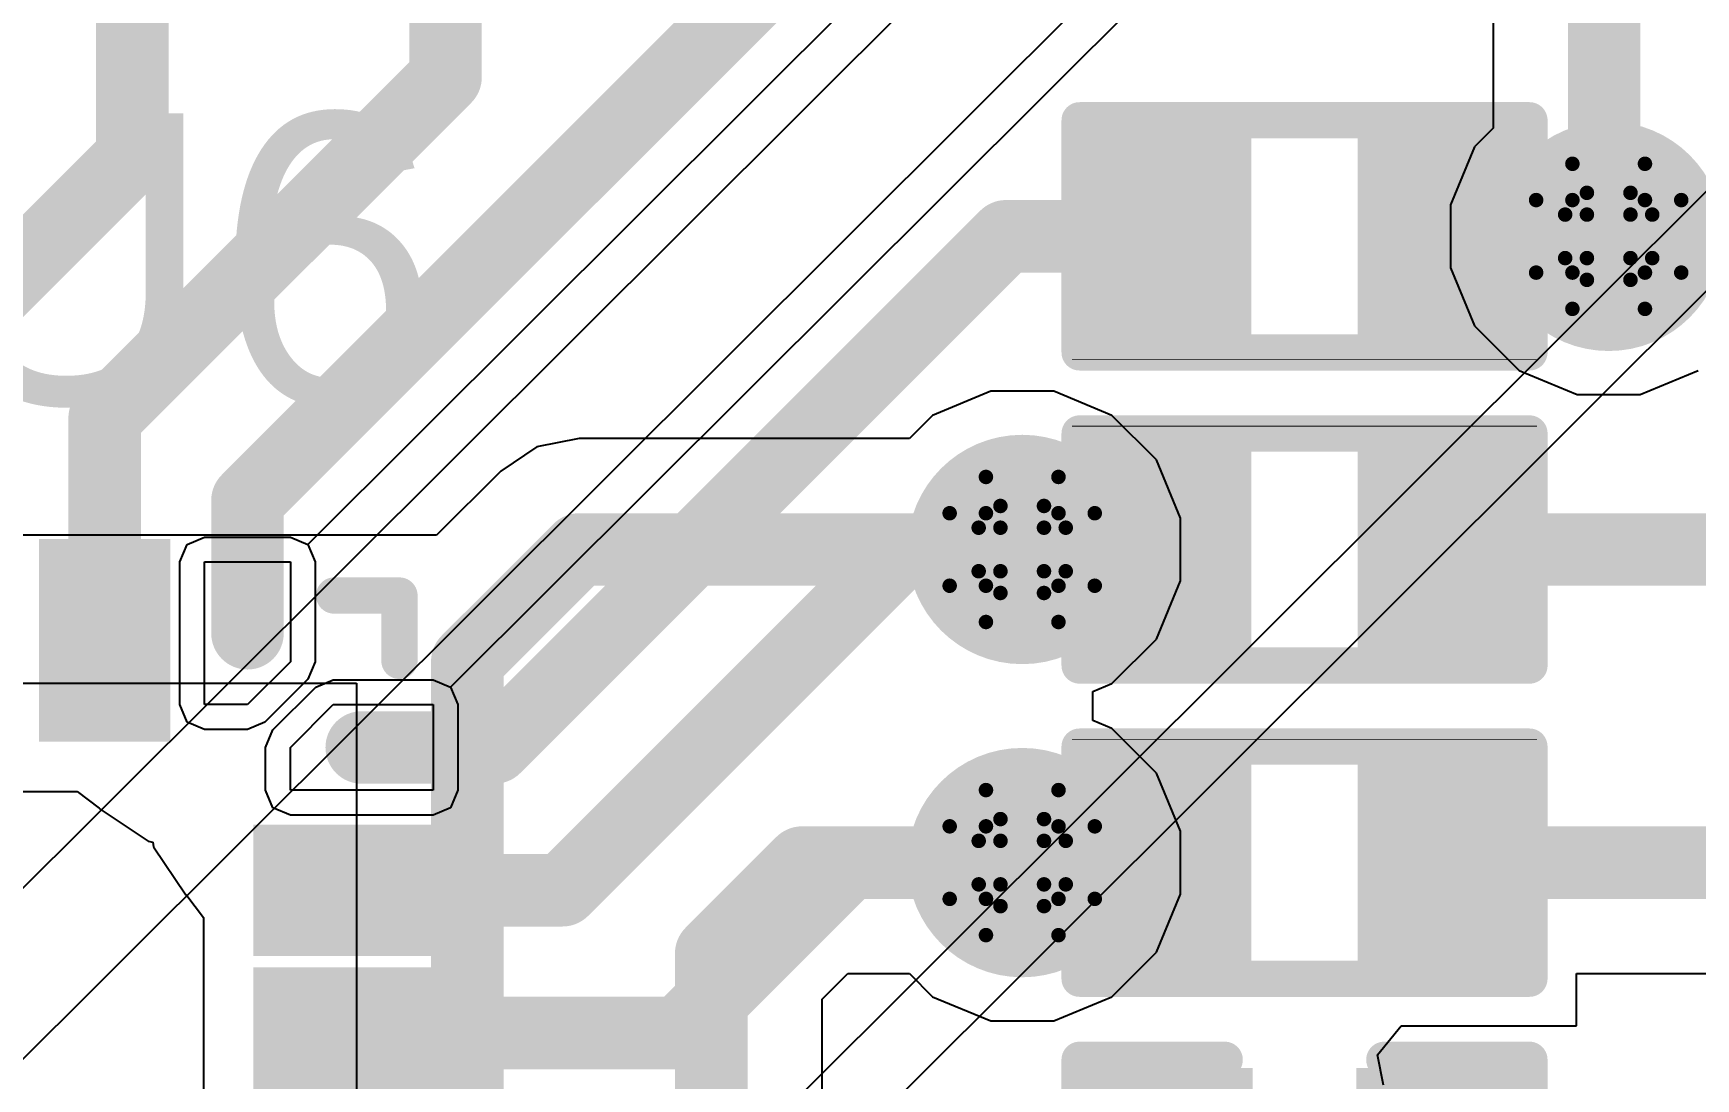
# Model space of a CAD drawing. Header units: inches. Extents: x -5 to 5258, y -4 to 5281.
# Drawn here: x 10.13 to 15.95, y 45.81 to 49.47 of the extents above; entities that cross this region are included whole.
import ezdxf

# ---------------------------------------------------------------- set-up
doc = ezdxf.new("R2010")
doc.units = ezdxf.units.IN
for name, color, linetype in [('Bottom Layer', 5, 'Continuous'), ('Bottom Solder', 6, 'Continuous'), ('Drill Drawing', 1, 'Continuous'), ('Top Layer', 1, 'Continuous'), ('Top Overlay', 2, 'Continuous'), ('Top Paste', 8, 'Continuous'), ('Top Solder', 216, 'Continuous'), ('Via Holes', 16, 'Continuous')]:
    doc.layers.add(name, color=color, linetype=linetype)
doc.styles.add('Arial', font='', dxfattribs={"height": 0.2})
doc.styles.get('Arial').set_extended_font_data('Arial')

# ---------------------------------------------------------------- blocks, each defined once
blk = doc.blocks.new('28_UFQFPN__4_4__9')
at = {"layer": 'Top Layer'}
for points in [[(1.15, 2.15), (1.15, 1.6), (0.85, 1.6), (0.85, 2.15)], [(1.55, 1.95), (1.55, 1.85), (1.45, 1.85), (1.45, 1.95)], [(1.95, 1.45), (1.85, 1.45), (1.85, 1.55), (1.95, 1.55)], [(2.15, 0.85), (1.6, 0.85), (1.6, 1.15), (2.15, 1.15)], [(2.15, 0.35), (1.6, 0.35), (1.6, 0.65), (2.15, 0.65)]]:
    blk.add_hatch(color=1, dxfattribs=at).paths.add_polyline_path(points)
at = {"layer": 'Top Paste'}
for points in [[(1.15, 2.15), (1.15, 1.6), (0.85, 1.6), (0.85, 2.15)], [(2.15, 0.85), (1.6, 0.85), (1.6, 1.15), (2.15, 1.15)], [(2.15, 0.35), (1.6, 0.35), (1.6, 0.65), (2.15, 0.65)]]:
    blk.add_hatch(color=8, dxfattribs=at).paths.add_polyline_path(points)
at = {"layer": 'Top Solder'}
for points in [[(1.23, 2.23), (1.23, 1.52), (0.77, 1.52), (0.77, 2.23)], [(2.23, 0.77), (1.52, 0.77), (1.52, 1.23), (2.23, 1.23)], [(2.23, 0.27), (1.52, 0.27), (1.52, 0.73), (2.23, 0.73)]]:
    blk.add_hatch(color=216, dxfattribs=at).paths.add_polyline_path(points)
at = {"layer": 'Top Layer'}
for p, q in [((1.35, 1.65), (1.35, 2.15)), ((1.35, 2.15), (1.65, 2.15)), ((1.65, 2.15), (1.65, 1.8)), ((1.65, 1.8), (1.5, 1.65)), ((1.5, 1.65), (1.35, 1.65)), ((1.65, 1.5), (1.8, 1.65)), ((1.8, 1.65), (2.15, 1.65)), ((2.15, 1.65), (2.15, 1.35)), ((1.65, 1.35), (1.65, 1.5)), ((2.15, 1.35), (1.65, 1.35))]:
    blk.add_line(p, q, dxfattribs=at)
at = {"layer": 'Top Overlay'}
for points in [[(1.8034, 2.032, 0.127, 0.127, 0), (2.032, 2.032, 0.127, 0.127, 0)], [(2.032, 1.8034, 0.127, 0.127, 0), (2.032, 2.032, 0.127, 0.127, 0)]]:
    blk.add_lwpolyline(points, format="xyseb", dxfattribs=at)
for points in [[(1.7716, 2.032, 0.0635, 0.0635, 1), (1.8352, 2.032, 0.0635, 0.0635, 1)], [(2.0002, 2.032, 0.0635, 0.0635, 1), (2.0638, 2.032, 0.0635, 0.0635, 1)], [(2.0002, 2.032, 0.0635, 0.0635, 1), (2.0638, 2.032, 0.0635, 0.0635, 1)], [(2.0002, 1.8034, 0.0635, 0.0635, 1), (2.0638, 1.8034, 0.0635, 0.0635, 1)]]:
    blk.add_lwpolyline(points, format="xyseb", close=True, dxfattribs=at)
at = {"layer": 'Top Solder'}
for p, q in [((-1.5888, -1.2888), (5248.3728, 5235.4208)), ((-1.2888, -1.5888), (5248.3728, 5235.4208)), ((1.5612, -1.5888), (5248.3728, 5235.4208)), ((1.7112, 2.2112), (5248.3728, 5235.4208)), ((2.2112, 1.7112), (5248.3728, 5235.4208)), ((2.2112, -1.2888), (5248.3728, 5235.4208)), ((1.2888, 2.2112), (1.35, 2.2366)), ((1.35, 2.2366), (1.65, 2.2366)), ((1.65, 2.2366), (1.7112, 2.2112)), ((1.2634, 2.15), (1.2888, 2.2112)), ((1.7112, 2.2112), (1.7366, 2.15)), ((1.2634, 1.65), (1.2634, 2.15)), ((1.7366, 2.15), (1.7366, 1.8)), ((1.7366, 1.8), (1.7112, 1.7388)), ((1.7112, 1.7388), (1.5612, 1.5888)), ((1.5888, 1.5612), (1.7388, 1.7112)), ((1.7388, 1.7112), (1.8, 1.7366)), ((1.8, 1.7366), (2.15, 1.7366)), ((2.15, 1.7366), (2.2112, 1.7112)), ((2.2112, 1.7112), (2.2366, 1.65)), ((1.2888, 1.5888), (1.2634, 1.65)), ((2.2366, 1.65), (2.2366, 1.35)), ((1.35, 1.5634), (1.2888, 1.5888)), ((1.5612, 1.5888), (1.5, 1.5634)), ((1.5, 1.5634), (1.35, 1.5634)), ((1.5634, 1.5), (1.5888, 1.5612)), ((1.5634, 1.35), (1.5634, 1.5)), ((1.5888, 1.2888), (1.5634, 1.35)), ((2.2366, 1.35), (2.2112, 1.2888)), ((1.65, 1.2634), (1.5888, 1.2888)), ((2.2112, 1.2888), (2.15, 1.2634)), ((2.15, 1.2634), (1.65, 1.2634))]:
    blk.add_line(p, q, dxfattribs=at)
blk = doc.blocks.new('R___0402_46')
at = {"layer": 'Top Layer'}
for points in [[(-0.6985, -0.3175), (-0.6985, 0.3175), (-0.2413, 0.3175), (-0.2413, -0.3175)], [(0.2413, -0.3175), (0.2413, 0.3175), (0.6985, 0.3175), (0.6985, -0.3175)]]:
    blk.add_hatch(color=1, dxfattribs=at).paths.add_polyline_path(points)
at = {"layer": 'Top Paste'}
for points in [[(-0.6985, -0.3175), (-0.6985, 0.3175), (-0.2413, 0.3175), (-0.2413, -0.3175)], [(0.2413, -0.3175), (0.2413, 0.3175), (0.6985, 0.3175), (0.6985, -0.3175)]]:
    blk.add_hatch(color=8, dxfattribs=at).paths.add_polyline_path(points)
at = {"layer": 'Top Solder'}
for points in [[(-0.7535, -0.3725), (-0.7535, 0.3725), (-0.1863, 0.3725), (-0.1863, -0.3725)], [(0.1863, -0.3725), (0.1863, 0.3725), (0.7535, 0.3725), (0.7535, -0.3725)]]:
    blk.add_hatch(color=216, dxfattribs=at).paths.add_polyline_path(points)
at = {"layer": 'Top Overlay'}
for points in [[(-0.7874, 0.4064, 0.127, 0.127, 0), (0.7874, 0.4064, 0.127, 0.127, 0)], [(-0.7874, -0.4064, 0.127, 0.127, 0), (-0.7874, 0.4064, 0.127, 0.127, 0)], [(0.7874, -0.4064, 0.127, 0.127, 0), (0.7874, 0.4064, 0.127, 0.127, 0)], [(-0.7874, -0.4064, 0.127, 0.127, 0), (0.7874, -0.4064, 0.127, 0.127, 0)], [(-0.8128, -0.4318, 0.00323, 0.00323, 0), (0.8128, -0.4318, 0.00323, 0.00323, 0)]]:
    blk.add_lwpolyline(points, format="xyseb", dxfattribs=at)
for points in [[(-0.8191, 0.4064, 0.0635, 0.0635, 1), (-0.7556, 0.4064, 0.0635, 0.0635, 1)], [(-0.8191, 0.4064, 0.0635, 0.0635, 1), (-0.7556, 0.4064, 0.0635, 0.0635, 1)], [(0.7556, 0.4064, 0.0635, 0.0635, 1), (0.8191, 0.4064, 0.0635, 0.0635, 1)], [(0.7556, 0.4064, 0.0635, 0.0635, 1), (0.8191, 0.4064, 0.0635, 0.0635, 1)], [(-0.8191, -0.4064, 0.0635, 0.0635, 1), (-0.7556, -0.4064, 0.0635, 0.0635, 1)], [(-0.8191, -0.4064, 0.0635, 0.0635, 1), (-0.7556, -0.4064, 0.0635, 0.0635, 1)], [(0.7556, -0.4064, 0.0635, 0.0635, 1), (0.8191, -0.4064, 0.0635, 0.0635, 1)], [(0.7556, -0.4064, 0.0635, 0.0635, 1), (0.8191, -0.4064, 0.0635, 0.0635, 1)], [(-0.8136, -0.4318, 0.00161, 0.00161, 1), (-0.812, -0.4318, 0.00161, 0.00161, 1)], [(0.812, -0.4318, 0.00161, 0.00161, 1), (0.8136, -0.4318, 0.00161, 0.00161, 1)]]:
    blk.add_lwpolyline(points, format="xyseb", close=True, dxfattribs=at)
blk = doc.blocks.new('R___0402_47')
at = {"layer": 'Top Layer'}
for points in [[(-0.6985, -0.3175), (-0.6985, 0.3175), (-0.2413, 0.3175), (-0.2413, -0.3175)], [(0.2413, -0.3175), (0.2413, 0.3175), (0.6985, 0.3175), (0.6985, -0.3175)]]:
    blk.add_hatch(color=1, dxfattribs=at).paths.add_polyline_path(points)
at = {"layer": 'Top Paste'}
for points in [[(-0.6985, -0.3175), (-0.6985, 0.3175), (-0.2413, 0.3175), (-0.2413, -0.3175)], [(0.2413, -0.3175), (0.2413, 0.3175), (0.6985, 0.3175), (0.6985, -0.3175)]]:
    blk.add_hatch(color=8, dxfattribs=at).paths.add_polyline_path(points)
at = {"layer": 'Top Solder'}
for points in [[(-0.7535, -0.3725), (-0.7535, 0.3725), (-0.1863, 0.3725), (-0.1863, -0.3725)], [(0.1863, -0.3725), (0.1863, 0.3725), (0.7535, 0.3725), (0.7535, -0.3725)]]:
    blk.add_hatch(color=216, dxfattribs=at).paths.add_polyline_path(points)
at = {"layer": 'Top Overlay'}
for points in [[(0.7874, 0.4064, 0.127, 0.127, 0), (-0.7874, 0.4064, 0.127, 0.127, 0)], [(-0.7874, 0.4064, 0.127, 0.127, 0), (-0.7874, -0.4064, 0.127, 0.127, 0)], [(0.7874, 0.4064, 0.127, 0.127, 0), (0.7874, -0.4064, 0.127, 0.127, 0)], [(0.7874, -0.4064, 0.127, 0.127, 0), (-0.7874, -0.4064, 0.127, 0.127, 0)], [(0.8128, -0.4318, 0.00323, 0.00323, 0), (-0.8128, -0.4318, 0.00323, 0.00323, 0)]]:
    blk.add_lwpolyline(points, format="xyseb", dxfattribs=at)
for points in [[(-0.8191, 0.4064, 0.0635, 0.0635, 1), (-0.7556, 0.4064, 0.0635, 0.0635, 1)], [(-0.8191, 0.4064, 0.0635, 0.0635, 1), (-0.7556, 0.4064, 0.0635, 0.0635, 1)], [(0.7556, 0.4064, 0.0635, 0.0635, 1), (0.8191, 0.4064, 0.0635, 0.0635, 1)], [(0.7556, 0.4064, 0.0635, 0.0635, 1), (0.8191, 0.4064, 0.0635, 0.0635, 1)], [(-0.8191, -0.4064, 0.0635, 0.0635, 1), (-0.7556, -0.4064, 0.0635, 0.0635, 1)], [(-0.8191, -0.4064, 0.0635, 0.0635, 1), (-0.7556, -0.4064, 0.0635, 0.0635, 1)], [(0.7556, -0.4064, 0.0635, 0.0635, 1), (0.8191, -0.4064, 0.0635, 0.0635, 1)], [(0.7556, -0.4064, 0.0635, 0.0635, 1), (0.8191, -0.4064, 0.0635, 0.0635, 1)], [(-0.8136, -0.4318, 0.00161, 0.00161, 1), (-0.812, -0.4318, 0.00161, 0.00161, 1)], [(0.812, -0.4318, 0.00161, 0.00161, 1), (0.8136, -0.4318, 0.00161, 0.00161, 1)]]:
    blk.add_lwpolyline(points, format="xyseb", close=True, dxfattribs=at)
blk = doc.blocks.new('R___0402_48')
at = {"layer": 'Top Layer'}
for points in [[(-0.6985, -0.3175), (-0.6985, 0.3175), (-0.2413, 0.3175), (-0.2413, -0.3175)], [(0.2413, -0.3175), (0.2413, 0.3175), (0.6985, 0.3175), (0.6985, -0.3175)]]:
    blk.add_hatch(color=1, dxfattribs=at).paths.add_polyline_path(points)
at = {"layer": 'Top Paste'}
for points in [[(-0.6985, -0.3175), (-0.6985, 0.3175), (-0.2413, 0.3175), (-0.2413, -0.3175)], [(0.2413, -0.3175), (0.2413, 0.3175), (0.6985, 0.3175), (0.6985, -0.3175)]]:
    blk.add_hatch(color=8, dxfattribs=at).paths.add_polyline_path(points)
at = {"layer": 'Top Solder'}
for points in [[(-0.7535, -0.3725), (-0.7535, 0.3725), (-0.1863, 0.3725), (-0.1863, -0.3725)], [(0.1863, -0.3725), (0.1863, 0.3725), (0.7535, 0.3725), (0.7535, -0.3725)]]:
    blk.add_hatch(color=216, dxfattribs=at).paths.add_polyline_path(points)
at = {"layer": 'Top Overlay'}
for points in [[(0.7874, 0.4064, 0.127, 0.127, 0), (-0.7874, 0.4064, 0.127, 0.127, 0)], [(-0.7874, 0.4064, 0.127, 0.127, 0), (-0.7874, -0.4064, 0.127, 0.127, 0)], [(0.7874, 0.4064, 0.127, 0.127, 0), (0.7874, -0.4064, 0.127, 0.127, 0)], [(0.7874, -0.4064, 0.127, 0.127, 0), (-0.7874, -0.4064, 0.127, 0.127, 0)], [(0.8128, -0.4318, 0.00323, 0.00323, 0), (-0.8128, -0.4318, 0.00323, 0.00323, 0)]]:
    blk.add_lwpolyline(points, format="xyseb", dxfattribs=at)
for points in [[(-0.8191, 0.4064, 0.0635, 0.0635, 1), (-0.7556, 0.4064, 0.0635, 0.0635, 1)], [(-0.8191, 0.4064, 0.0635, 0.0635, 1), (-0.7556, 0.4064, 0.0635, 0.0635, 1)], [(0.7556, 0.4064, 0.0635, 0.0635, 1), (0.8191, 0.4064, 0.0635, 0.0635, 1)], [(0.7556, 0.4064, 0.0635, 0.0635, 1), (0.8191, 0.4064, 0.0635, 0.0635, 1)], [(-0.8191, -0.4064, 0.0635, 0.0635, 1), (-0.7556, -0.4064, 0.0635, 0.0635, 1)], [(-0.8191, -0.4064, 0.0635, 0.0635, 1), (-0.7556, -0.4064, 0.0635, 0.0635, 1)], [(0.7556, -0.4064, 0.0635, 0.0635, 1), (0.8191, -0.4064, 0.0635, 0.0635, 1)], [(0.7556, -0.4064, 0.0635, 0.0635, 1), (0.8191, -0.4064, 0.0635, 0.0635, 1)], [(-0.8136, -0.4318, 0.00161, 0.00161, 1), (-0.812, -0.4318, 0.00161, 0.00161, 1)], [(0.812, -0.4318, 0.00161, 0.00161, 1), (0.8136, -0.4318, 0.00161, 0.00161, 1)]]:
    blk.add_lwpolyline(points, format="xyseb", close=True, dxfattribs=at)
blk = doc.blocks.new('C___0402_144')
at = {"layer": 'Top Layer'}
for points in [[(-0.6985, -0.3175), (-0.6985, 0.3175), (-0.2413, 0.3175), (-0.2413, -0.3175)], [(0.2413, -0.3175), (0.2413, 0.3175), (0.6985, 0.3175), (0.6985, -0.3175)]]:
    blk.add_hatch(color=1, dxfattribs=at).paths.add_polyline_path(points)
at = {"layer": 'Top Paste'}
for points in [[(-0.6985, -0.3175), (-0.6985, 0.3175), (-0.2413, 0.3175), (-0.2413, -0.3175)], [(0.2413, -0.3175), (0.2413, 0.3175), (0.6985, 0.3175), (0.6985, -0.3175)]]:
    blk.add_hatch(color=8, dxfattribs=at).paths.add_polyline_path(points)
at = {"layer": 'Top Solder'}
for points in [[(-0.7585, -0.3775), (-0.7585, 0.3775), (-0.1813, 0.3775), (-0.1813, -0.3775)], [(0.1813, -0.3775), (0.1813, 0.3775), (0.7585, 0.3775), (0.7585, -0.3775)]]:
    blk.add_hatch(color=216, dxfattribs=at).paths.add_polyline_path(points)
at = {"layer": 'Top Overlay'}
for points in [[(-0.7874, -0.4064, 0.127, 0.127, 0), (-0.7874, 0.4064, 0.127, 0.127, 0)], [(-0.7874, 0.4064, 0.127, 0.127, 0), (-0.2794, 0.4064, 0.127, 0.127, 0)], [(0.2794, 0.4064, 0.127, 0.127, 0), (0.7874, 0.4064, 0.127, 0.127, 0)], [(0.7874, -0.4064, 0.127, 0.127, 0), (0.7874, 0.4064, 0.127, 0.127, 0)], [(-0.7874, -0.4064, 0.127, 0.127, 0), (-0.2794, -0.4064, 0.127, 0.127, 0)], [(0.2794, -0.4064, 0.127, 0.127, 0), (0.7874, -0.4064, 0.127, 0.127, 0)]]:
    blk.add_lwpolyline(points, format="xyseb", dxfattribs=at)
for points in [[(-0.8191, 0.4064, 0.0635, 0.0635, 1), (-0.7556, 0.4064, 0.0635, 0.0635, 1)], [(-0.8191, 0.4064, 0.0635, 0.0635, 1), (-0.7556, 0.4064, 0.0635, 0.0635, 1)], [(-0.3111, 0.4064, 0.0635, 0.0635, 1), (-0.2477, 0.4064, 0.0635, 0.0635, 1)], [(0.2477, 0.4064, 0.0635, 0.0635, 1), (0.3111, 0.4064, 0.0635, 0.0635, 1)], [(0.7556, 0.4064, 0.0635, 0.0635, 1), (0.8191, 0.4064, 0.0635, 0.0635, 1)], [(0.7556, 0.4064, 0.0635, 0.0635, 1), (0.8191, 0.4064, 0.0635, 0.0635, 1)], [(-0.8191, -0.4064, 0.0635, 0.0635, 1), (-0.7556, -0.4064, 0.0635, 0.0635, 1)], [(-0.8191, -0.4064, 0.0635, 0.0635, 1), (-0.7556, -0.4064, 0.0635, 0.0635, 1)], [(-0.3111, -0.4064, 0.0635, 0.0635, 1), (-0.2477, -0.4064, 0.0635, 0.0635, 1)], [(0.2477, -0.4064, 0.0635, 0.0635, 1), (0.3111, -0.4064, 0.0635, 0.0635, 1)], [(0.7556, -0.4064, 0.0635, 0.0635, 1), (0.8191, -0.4064, 0.0635, 0.0635, 1)], [(0.7556, -0.4064, 0.0635, 0.0635, 1), (0.8191, -0.4064, 0.0635, 0.0635, 1)]]:
    blk.add_lwpolyline(points, format="xyseb", close=True, dxfattribs=at)

msp = doc.modelspace()

# ---------------------------------------------------------------- hatches: boundary and pattern name
at = {"layer": 'Bottom Layer'}
h = msp.add_hatch(color=5, dxfattribs=at)
edge = h.paths.add_edge_path()
edge.add_arc((15.6464, 48.7577), 0.3, 0, 360)
h = msp.add_hatch(color=5, dxfattribs=at)
edge = h.paths.add_edge_path()
edge.add_arc((13.5932, 47.6611), 0.3, 0, 360)
h = msp.add_hatch(color=5, dxfattribs=at)
edge = h.paths.add_edge_path()
edge.add_arc((13.5933, 46.5645), 0.3, 0, 360)
at = {"layer": 'Bottom Solder'}
h = msp.add_hatch(color=6, dxfattribs=at)
edge = h.paths.add_edge_path()
edge.add_arc((15.6464, 48.7577), 0.4016, 0, 360)
h = msp.add_hatch(color=6, dxfattribs=at)
edge = h.paths.add_edge_path()
edge.add_arc((13.5932, 47.6611), 0.4016, 0, 360)
h = msp.add_hatch(color=6, dxfattribs=at)
edge = h.paths.add_edge_path()
edge.add_arc((13.5933, 46.5645), 0.4016, 0, 360)
at = {"layer": 'Top Layer'}
h = msp.add_hatch(color=1, dxfattribs=at)
edge = h.paths.add_edge_path()
edge.add_arc((15.6464, 48.7577), 0.3, 0, 360)
h = msp.add_hatch(color=1, dxfattribs=at)
edge = h.paths.add_edge_path()
edge.add_arc((13.5932, 47.6611), 0.3, 0, 360)
h = msp.add_hatch(color=1, dxfattribs=at)
edge = h.paths.add_edge_path()
edge.add_arc((13.5933, 46.5645), 0.3, 0, 360)
at = {"layer": 'Top Solder'}
h = msp.add_hatch(color=216, dxfattribs=at)
edge = h.paths.add_edge_path()
edge.add_arc((15.6464, 48.7577), 0.4016, 0, 360)
h = msp.add_hatch(color=216, dxfattribs=at)
edge = h.paths.add_edge_path()
edge.add_arc((13.5932, 47.6611), 0.4016, 0, 360)
h = msp.add_hatch(color=216, dxfattribs=at)
edge = h.paths.add_edge_path()
edge.add_arc((13.5933, 46.5645), 0.4016, 0, 360)
at = {"layer": 'Via Holes'}
h = msp.add_hatch(color=7, dxfattribs=at)
edge = h.paths.add_edge_path()
edge.add_arc((15.6464, 48.7577), 0.15, 0, 360)
h = msp.add_hatch(color=7, dxfattribs=at)
edge = h.paths.add_edge_path()
edge.add_arc((13.5932, 47.6611), 0.15, 0, 360)
h = msp.add_hatch(color=7, dxfattribs=at)
edge = h.paths.add_edge_path()
edge.add_arc((13.5933, 46.5645), 0.15, 0, 360)

# ---------------------------------------------------------------- linework, layer by layer
at = {"layer": 'Bottom Layer'}
for p, q in [((15.2419, 51.6937), (15.2419, 49.1367)), ((15.2419, 49.1367), (15.1767, 49.0715)), ((15.1767, 49.0715), (15.0924, 48.8679)), ((15.0924, 48.8679), (15.0924, 48.6475)), ((15.0924, 48.6475), (15.1767, 48.4439)), ((15.1767, 48.4439), (15.3326, 48.288)), ((15.3326, 48.288), (15.5362, 48.2037)), ((15.7566, 48.2037), (15.9602, 48.288)), ((13.483, 48.2151), (13.2794, 48.1307)), ((13.7034, 48.2151), (13.483, 48.2151)), ((13.907, 48.1307), (13.7034, 48.2151)), ((15.5362, 48.2037), (15.7566, 48.2037)), ((13.2794, 48.1307), (13.1982, 48.0496)), ((14.0629, 47.9749), (13.907, 48.1307)), ((11.8936, 48.02), (11.7676, 47.9358)), ((12.0423, 48.0496), (11.8936, 48.02)), ((13.1982, 48.0496), (12.0423, 48.0496)), ((14.1472, 47.7713), (14.0629, 47.9749)), ((11.7676, 47.9358), (11.5427, 47.711)), ((14.1472, 47.5509), (14.1472, 47.7713)), ((11.5427, 47.711), (6.4542, 47.711)), ((14.0629, 47.3473), (14.1472, 47.5509)), ((13.907, 47.1914), (14.0629, 47.3473)), ((6.6688, 47.193), (11.2622, 47.193)), ((11.2622, 47.193), (11.2622, 37.225)), ((13.8399, 47.1636), (13.907, 47.1914)), ((13.8399, 47.062), (13.8399, 47.1636)), ((13.9071, 47.0341), (13.8399, 47.062)), ((14.063, 46.8783), (13.9071, 47.0341)), ((14.1473, 46.6747), (14.063, 46.8783)), ((14.1473, 46.4543), (14.1473, 46.6747)), ((14.063, 46.2507), (14.1473, 46.4543)), ((13.9071, 46.0948), (14.063, 46.2507)), ((12.8931, 46.0859), (12.9832, 46.176)), ((12.9832, 46.176), (13.1983, 46.176)), ((13.1983, 46.176), (13.2795, 46.0948)), ((12.8931, 37.225), (12.8931, 46.0859)), ((13.2795, 46.0948), (13.4831, 46.0105)), ((13.7035, 46.0105), (13.9071, 46.0948)), ((13.4831, 46.0105), (13.7035, 46.0105))]:
    msp.add_line(p, q, dxfattribs=at)
for points in [[(15.6304, 48.7577, 0.254, 0.254, 0), (15.6304, 54.2877, 0.254, 0.254, 0)], [(11.6506, 47.2695, 0.254, 0.254, 0), (12.0423, 47.6611, 0.254, 0.254, 0)], [(12.0423, 47.6611, 0.254, 0.254, 0), (13.5932, 47.6611, 0.254, 0.254, 0)], [(11.6506, 36.83, 0.254, 0.254, 0), (11.6506, 47.2695, 0.254, 0.254, 0)], [(12.5046, 46.2468, 0.254, 0.254, 0), (12.8223, 46.5645, 0.254, 0.254, 0)], [(12.8223, 46.5645, 0.254, 0.254, 0), (13.5933, 46.5645, 0.254, 0.254, 0)], [(12.5046, 36.83, 0.254, 0.254, 0), (12.5046, 46.2468, 0.254, 0.254, 0)]]:
    msp.add_lwpolyline(points, format="xyseb", dxfattribs=at)
for points in [[(15.5669, 48.7577, 0.127, 0.127, 1), (15.6939, 48.7577, 0.127, 0.127, 1)], [(11.9788, 47.6611, 0.127, 0.127, 1), (12.1058, 47.6611, 0.127, 0.127, 1)], [(11.9788, 47.6611, 0.127, 0.127, 1), (12.1058, 47.6611, 0.127, 0.127, 1)], [(13.5297, 47.6611, 0.127, 0.127, 1), (13.6567, 47.6611, 0.127, 0.127, 1)], [(11.5871, 47.2695, 0.127, 0.127, 1), (11.7141, 47.2695, 0.127, 0.127, 1)], [(11.5871, 47.2695, 0.127, 0.127, 1), (11.7141, 47.2695, 0.127, 0.127, 1)], [(12.7588, 46.5645, 0.127, 0.127, 1), (12.8858, 46.5645, 0.127, 0.127, 1)], [(12.7588, 46.5645, 0.127, 0.127, 1), (12.8858, 46.5645, 0.127, 0.127, 1)], [(13.5298, 46.5645, 0.127, 0.127, 1), (13.6568, 46.5645, 0.127, 0.127, 1)], [(12.4411, 46.2468, 0.127, 0.127, 1), (12.5681, 46.2468, 0.127, 0.127, 1)], [(12.4411, 46.2468, 0.127, 0.127, 1), (12.5681, 46.2468, 0.127, 0.127, 1)]]:
    msp.add_lwpolyline(points, format="xyseb", close=True, dxfattribs=at)
at = {"layer": 'Drill Drawing'}
for points in [[(15.5194, 48.8847, 0.0508, 0.0508, 0), (15.5194, 49.0117, 0.0508, 0.0508, 0)], [(15.5194, 49.0117, 0.0508, 0.0508, 0), (15.7734, 49.0117, 0.0508, 0.0508, 0)], [(15.7734, 48.8847, 0.0508, 0.0508, 0), (15.7734, 49.0117, 0.0508, 0.0508, 0)], [(15.3924, 48.6307, 0.0508, 0.0508, 0), (15.3924, 48.8847, 0.0508, 0.0508, 0)], [(15.3924, 48.8847, 0.0508, 0.0508, 0), (15.5194, 48.8847, 0.0508, 0.0508, 0)], [(15.5702, 48.8339, 0.0508, 0.0508, 0), (15.5702, 48.9101, 0.0508, 0.0508, 0)], [(15.5702, 48.9101, 0.0508, 0.0508, 0), (15.7226, 48.9101, 0.0508, 0.0508, 0)], [(15.7226, 48.8339, 0.0508, 0.0508, 0), (15.7226, 48.9101, 0.0508, 0.0508, 0)], [(15.7734, 48.8847, 0.0508, 0.0508, 0), (15.9004, 48.8847, 0.0508, 0.0508, 0)], [(15.9004, 48.6307, 0.0508, 0.0508, 0), (15.9004, 48.8847, 0.0508, 0.0508, 0)], [(15.494, 48.6815, 0.0508, 0.0508, 0), (15.494, 48.8339, 0.0508, 0.0508, 0)], [(15.494, 48.8339, 0.0508, 0.0508, 0), (15.5702, 48.8339, 0.0508, 0.0508, 0)], [(15.7226, 48.8339, 0.0508, 0.0508, 0), (15.7988, 48.8339, 0.0508, 0.0508, 0)], [(15.7988, 48.6815, 0.0508, 0.0508, 0), (15.7988, 48.8339, 0.0508, 0.0508, 0)], [(15.494, 48.6815, 0.0508, 0.0508, 0), (15.5702, 48.6815, 0.0508, 0.0508, 0)], [(15.5702, 48.6053, 0.0508, 0.0508, 0), (15.5702, 48.6815, 0.0508, 0.0508, 0)], [(15.7226, 48.6815, 0.0508, 0.0508, 0), (15.7988, 48.6815, 0.0508, 0.0508, 0)], [(15.7226, 48.6053, 0.0508, 0.0508, 0), (15.7226, 48.6815, 0.0508, 0.0508, 0)], [(15.3924, 48.6307, 0.0508, 0.0508, 0), (15.5194, 48.6307, 0.0508, 0.0508, 0)], [(15.5194, 48.5037, 0.0508, 0.0508, 0), (15.5194, 48.6307, 0.0508, 0.0508, 0)], [(15.5702, 48.6053, 0.0508, 0.0508, 0), (15.7226, 48.6053, 0.0508, 0.0508, 0)], [(15.7734, 48.6307, 0.0508, 0.0508, 0), (15.9004, 48.6307, 0.0508, 0.0508, 0)], [(15.7734, 48.5037, 0.0508, 0.0508, 0), (15.7734, 48.6307, 0.0508, 0.0508, 0)], [(15.5194, 48.5037, 0.0508, 0.0508, 0), (15.7734, 48.5037, 0.0508, 0.0508, 0)], [(13.4662, 47.7881, 0.0508, 0.0508, 0), (13.4662, 47.9151, 0.0508, 0.0508, 0)], [(13.4662, 47.9151, 0.0508, 0.0508, 0), (13.7202, 47.9151, 0.0508, 0.0508, 0)], [(13.7202, 47.7881, 0.0508, 0.0508, 0), (13.7202, 47.9151, 0.0508, 0.0508, 0)], [(13.3392, 47.5341, 0.0508, 0.0508, 0), (13.3392, 47.7881, 0.0508, 0.0508, 0)], [(13.3392, 47.7881, 0.0508, 0.0508, 0), (13.4662, 47.7881, 0.0508, 0.0508, 0)], [(13.517, 47.7373, 0.0508, 0.0508, 0), (13.517, 47.8135, 0.0508, 0.0508, 0)], [(13.517, 47.8135, 0.0508, 0.0508, 0), (13.6694, 47.8135, 0.0508, 0.0508, 0)], [(13.6694, 47.7373, 0.0508, 0.0508, 0), (13.6694, 47.8135, 0.0508, 0.0508, 0)], [(13.7202, 47.7881, 0.0508, 0.0508, 0), (13.8472, 47.7881, 0.0508, 0.0508, 0)], [(13.8472, 47.5341, 0.0508, 0.0508, 0), (13.8472, 47.7881, 0.0508, 0.0508, 0)], [(13.4408, 47.5849, 0.0508, 0.0508, 0), (13.4408, 47.7373, 0.0508, 0.0508, 0)], [(13.4408, 47.7373, 0.0508, 0.0508, 0), (13.517, 47.7373, 0.0508, 0.0508, 0)], [(13.6694, 47.7373, 0.0508, 0.0508, 0), (13.7456, 47.7373, 0.0508, 0.0508, 0)], [(13.7456, 47.5849, 0.0508, 0.0508, 0), (13.7456, 47.7373, 0.0508, 0.0508, 0)], [(13.4408, 47.5849, 0.0508, 0.0508, 0), (13.517, 47.5849, 0.0508, 0.0508, 0)], [(13.517, 47.5087, 0.0508, 0.0508, 0), (13.517, 47.5849, 0.0508, 0.0508, 0)], [(13.6694, 47.5849, 0.0508, 0.0508, 0), (13.7456, 47.5849, 0.0508, 0.0508, 0)], [(13.6694, 47.5087, 0.0508, 0.0508, 0), (13.6694, 47.5849, 0.0508, 0.0508, 0)], [(13.3392, 47.5341, 0.0508, 0.0508, 0), (13.4662, 47.5341, 0.0508, 0.0508, 0)], [(13.4662, 47.4071, 0.0508, 0.0508, 0), (13.4662, 47.5341, 0.0508, 0.0508, 0)], [(13.7202, 47.5341, 0.0508, 0.0508, 0), (13.8472, 47.5341, 0.0508, 0.0508, 0)], [(13.7202, 47.4071, 0.0508, 0.0508, 0), (13.7202, 47.5341, 0.0508, 0.0508, 0)], [(13.517, 47.5087, 0.0508, 0.0508, 0), (13.6694, 47.5087, 0.0508, 0.0508, 0)], [(13.4662, 47.4071, 0.0508, 0.0508, 0), (13.7202, 47.4071, 0.0508, 0.0508, 0)], [(13.4663, 46.6915, 0.0508, 0.0508, 0), (13.4663, 46.8185, 0.0508, 0.0508, 0)], [(13.4663, 46.8185, 0.0508, 0.0508, 0), (13.7203, 46.8185, 0.0508, 0.0508, 0)], [(13.7203, 46.6915, 0.0508, 0.0508, 0), (13.7203, 46.8185, 0.0508, 0.0508, 0)], [(13.5171, 46.6407, 0.0508, 0.0508, 0), (13.5171, 46.7169, 0.0508, 0.0508, 0)], [(13.5171, 46.7169, 0.0508, 0.0508, 0), (13.6695, 46.7169, 0.0508, 0.0508, 0)], [(13.6695, 46.6407, 0.0508, 0.0508, 0), (13.6695, 46.7169, 0.0508, 0.0508, 0)], [(13.3393, 46.4375, 0.0508, 0.0508, 0), (13.3393, 46.6915, 0.0508, 0.0508, 0)], [(13.3393, 46.6915, 0.0508, 0.0508, 0), (13.4663, 46.6915, 0.0508, 0.0508, 0)], [(13.7203, 46.6915, 0.0508, 0.0508, 0), (13.8473, 46.6915, 0.0508, 0.0508, 0)], [(13.8473, 46.4375, 0.0508, 0.0508, 0), (13.8473, 46.6915, 0.0508, 0.0508, 0)], [(13.4409, 46.4883, 0.0508, 0.0508, 0), (13.4409, 46.6407, 0.0508, 0.0508, 0)], [(13.4409, 46.6407, 0.0508, 0.0508, 0), (13.5171, 46.6407, 0.0508, 0.0508, 0)], [(13.6695, 46.6407, 0.0508, 0.0508, 0), (13.7457, 46.6407, 0.0508, 0.0508, 0)], [(13.7457, 46.4883, 0.0508, 0.0508, 0), (13.7457, 46.6407, 0.0508, 0.0508, 0)], [(13.4409, 46.4883, 0.0508, 0.0508, 0), (13.5171, 46.4883, 0.0508, 0.0508, 0)], [(13.5171, 46.4121, 0.0508, 0.0508, 0), (13.5171, 46.4883, 0.0508, 0.0508, 0)], [(13.6695, 46.4883, 0.0508, 0.0508, 0), (13.7457, 46.4883, 0.0508, 0.0508, 0)], [(13.6695, 46.4121, 0.0508, 0.0508, 0), (13.6695, 46.4883, 0.0508, 0.0508, 0)], [(13.3393, 46.4375, 0.0508, 0.0508, 0), (13.4663, 46.4375, 0.0508, 0.0508, 0)], [(13.4663, 46.3105, 0.0508, 0.0508, 0), (13.4663, 46.4375, 0.0508, 0.0508, 0)], [(13.7203, 46.4375, 0.0508, 0.0508, 0), (13.8473, 46.4375, 0.0508, 0.0508, 0)], [(13.7203, 46.3105, 0.0508, 0.0508, 0), (13.7203, 46.4375, 0.0508, 0.0508, 0)], [(13.5171, 46.4121, 0.0508, 0.0508, 0), (13.6695, 46.4121, 0.0508, 0.0508, 0)], [(13.4663, 46.3105, 0.0508, 0.0508, 0), (13.7203, 46.3105, 0.0508, 0.0508, 0)]]:
    msp.add_lwpolyline(points, format="xyseb", dxfattribs=at)
for points in [[(15.5067, 49.0117, 0.0254, 0.0254, 1), (15.5321, 49.0117, 0.0254, 0.0254, 1)], [(15.5067, 49.0117, 0.0254, 0.0254, 1), (15.5321, 49.0117, 0.0254, 0.0254, 1)], [(15.7607, 49.0117, 0.0254, 0.0254, 1), (15.7861, 49.0117, 0.0254, 0.0254, 1)], [(15.7607, 49.0117, 0.0254, 0.0254, 1), (15.7861, 49.0117, 0.0254, 0.0254, 1)], [(15.3797, 48.8847, 0.0254, 0.0254, 1), (15.4051, 48.8847, 0.0254, 0.0254, 1)], [(15.3797, 48.8847, 0.0254, 0.0254, 1), (15.4051, 48.8847, 0.0254, 0.0254, 1)], [(15.5067, 48.8847, 0.0254, 0.0254, 1), (15.5321, 48.8847, 0.0254, 0.0254, 1)], [(15.5067, 48.8847, 0.0254, 0.0254, 1), (15.5321, 48.8847, 0.0254, 0.0254, 1)], [(15.5575, 48.9101, 0.0254, 0.0254, 1), (15.5829, 48.9101, 0.0254, 0.0254, 1)], [(15.5575, 48.9101, 0.0254, 0.0254, 1), (15.5829, 48.9101, 0.0254, 0.0254, 1)], [(15.7099, 48.9101, 0.0254, 0.0254, 1), (15.7353, 48.9101, 0.0254, 0.0254, 1)], [(15.7099, 48.9101, 0.0254, 0.0254, 1), (15.7353, 48.9101, 0.0254, 0.0254, 1)], [(15.7607, 48.8847, 0.0254, 0.0254, 1), (15.7861, 48.8847, 0.0254, 0.0254, 1)], [(15.7607, 48.8847, 0.0254, 0.0254, 1), (15.7861, 48.8847, 0.0254, 0.0254, 1)], [(15.8877, 48.8847, 0.0254, 0.0254, 1), (15.9131, 48.8847, 0.0254, 0.0254, 1)], [(15.8877, 48.8847, 0.0254, 0.0254, 1), (15.9131, 48.8847, 0.0254, 0.0254, 1)], [(15.4813, 48.8339, 0.0254, 0.0254, 1), (15.5067, 48.8339, 0.0254, 0.0254, 1)], [(15.4813, 48.8339, 0.0254, 0.0254, 1), (15.5067, 48.8339, 0.0254, 0.0254, 1)], [(15.5575, 48.8339, 0.0254, 0.0254, 1), (15.5829, 48.8339, 0.0254, 0.0254, 1)], [(15.5575, 48.8339, 0.0254, 0.0254, 1), (15.5829, 48.8339, 0.0254, 0.0254, 1)], [(15.7099, 48.8339, 0.0254, 0.0254, 1), (15.7353, 48.8339, 0.0254, 0.0254, 1)], [(15.7099, 48.8339, 0.0254, 0.0254, 1), (15.7353, 48.8339, 0.0254, 0.0254, 1)], [(15.7861, 48.8339, 0.0254, 0.0254, 1), (15.8115, 48.8339, 0.0254, 0.0254, 1)], [(15.7861, 48.8339, 0.0254, 0.0254, 1), (15.8115, 48.8339, 0.0254, 0.0254, 1)], [(15.4813, 48.6815, 0.0254, 0.0254, 1), (15.5067, 48.6815, 0.0254, 0.0254, 1)], [(15.4813, 48.6815, 0.0254, 0.0254, 1), (15.5067, 48.6815, 0.0254, 0.0254, 1)], [(15.5575, 48.6815, 0.0254, 0.0254, 1), (15.5829, 48.6815, 0.0254, 0.0254, 1)], [(15.5575, 48.6815, 0.0254, 0.0254, 1), (15.5829, 48.6815, 0.0254, 0.0254, 1)], [(15.7099, 48.6815, 0.0254, 0.0254, 1), (15.7353, 48.6815, 0.0254, 0.0254, 1)], [(15.7099, 48.6815, 0.0254, 0.0254, 1), (15.7353, 48.6815, 0.0254, 0.0254, 1)], [(15.7861, 48.6815, 0.0254, 0.0254, 1), (15.8115, 48.6815, 0.0254, 0.0254, 1)], [(15.7861, 48.6815, 0.0254, 0.0254, 1), (15.8115, 48.6815, 0.0254, 0.0254, 1)], [(15.3797, 48.6307, 0.0254, 0.0254, 1), (15.4051, 48.6307, 0.0254, 0.0254, 1)], [(15.3797, 48.6307, 0.0254, 0.0254, 1), (15.4051, 48.6307, 0.0254, 0.0254, 1)], [(15.5067, 48.6307, 0.0254, 0.0254, 1), (15.5321, 48.6307, 0.0254, 0.0254, 1)], [(15.5067, 48.6307, 0.0254, 0.0254, 1), (15.5321, 48.6307, 0.0254, 0.0254, 1)], [(15.5575, 48.6053, 0.0254, 0.0254, 1), (15.5829, 48.6053, 0.0254, 0.0254, 1)], [(15.5575, 48.6053, 0.0254, 0.0254, 1), (15.5829, 48.6053, 0.0254, 0.0254, 1)], [(15.7099, 48.6053, 0.0254, 0.0254, 1), (15.7353, 48.6053, 0.0254, 0.0254, 1)], [(15.7099, 48.6053, 0.0254, 0.0254, 1), (15.7353, 48.6053, 0.0254, 0.0254, 1)], [(15.7607, 48.6307, 0.0254, 0.0254, 1), (15.7861, 48.6307, 0.0254, 0.0254, 1)], [(15.7607, 48.6307, 0.0254, 0.0254, 1), (15.7861, 48.6307, 0.0254, 0.0254, 1)], [(15.8877, 48.6307, 0.0254, 0.0254, 1), (15.9131, 48.6307, 0.0254, 0.0254, 1)], [(15.8877, 48.6307, 0.0254, 0.0254, 1), (15.9131, 48.6307, 0.0254, 0.0254, 1)], [(15.5067, 48.5037, 0.0254, 0.0254, 1), (15.5321, 48.5037, 0.0254, 0.0254, 1)], [(15.5067, 48.5037, 0.0254, 0.0254, 1), (15.5321, 48.5037, 0.0254, 0.0254, 1)], [(15.7607, 48.5037, 0.0254, 0.0254, 1), (15.7861, 48.5037, 0.0254, 0.0254, 1)], [(15.7607, 48.5037, 0.0254, 0.0254, 1), (15.7861, 48.5037, 0.0254, 0.0254, 1)], [(13.4535, 47.9151, 0.0254, 0.0254, 1), (13.4789, 47.9151, 0.0254, 0.0254, 1)], [(13.4535, 47.9151, 0.0254, 0.0254, 1), (13.4789, 47.9151, 0.0254, 0.0254, 1)], [(13.7075, 47.9151, 0.0254, 0.0254, 1), (13.7329, 47.9151, 0.0254, 0.0254, 1)], [(13.7075, 47.9151, 0.0254, 0.0254, 1), (13.7329, 47.9151, 0.0254, 0.0254, 1)], [(13.3265, 47.7881, 0.0254, 0.0254, 1), (13.3519, 47.7881, 0.0254, 0.0254, 1)], [(13.3265, 47.7881, 0.0254, 0.0254, 1), (13.3519, 47.7881, 0.0254, 0.0254, 1)], [(13.4535, 47.7881, 0.0254, 0.0254, 1), (13.4789, 47.7881, 0.0254, 0.0254, 1)], [(13.4535, 47.7881, 0.0254, 0.0254, 1), (13.4789, 47.7881, 0.0254, 0.0254, 1)], [(13.5043, 47.8135, 0.0254, 0.0254, 1), (13.5297, 47.8135, 0.0254, 0.0254, 1)], [(13.5043, 47.8135, 0.0254, 0.0254, 1), (13.5297, 47.8135, 0.0254, 0.0254, 1)], [(13.6567, 47.8135, 0.0254, 0.0254, 1), (13.6821, 47.8135, 0.0254, 0.0254, 1)], [(13.6567, 47.8135, 0.0254, 0.0254, 1), (13.6821, 47.8135, 0.0254, 0.0254, 1)], [(13.7075, 47.7881, 0.0254, 0.0254, 1), (13.7329, 47.7881, 0.0254, 0.0254, 1)], [(13.7075, 47.7881, 0.0254, 0.0254, 1), (13.7329, 47.7881, 0.0254, 0.0254, 1)], [(13.8345, 47.7881, 0.0254, 0.0254, 1), (13.8599, 47.7881, 0.0254, 0.0254, 1)], [(13.8345, 47.7881, 0.0254, 0.0254, 1), (13.8599, 47.7881, 0.0254, 0.0254, 1)], [(13.4281, 47.7373, 0.0254, 0.0254, 1), (13.4535, 47.7373, 0.0254, 0.0254, 1)], [(13.4281, 47.7373, 0.0254, 0.0254, 1), (13.4535, 47.7373, 0.0254, 0.0254, 1)], [(13.5043, 47.7373, 0.0254, 0.0254, 1), (13.5297, 47.7373, 0.0254, 0.0254, 1)], [(13.5043, 47.7373, 0.0254, 0.0254, 1), (13.5297, 47.7373, 0.0254, 0.0254, 1)], [(13.6567, 47.7373, 0.0254, 0.0254, 1), (13.6821, 47.7373, 0.0254, 0.0254, 1)], [(13.6567, 47.7373, 0.0254, 0.0254, 1), (13.6821, 47.7373, 0.0254, 0.0254, 1)], [(13.7329, 47.7373, 0.0254, 0.0254, 1), (13.7583, 47.7373, 0.0254, 0.0254, 1)], [(13.7329, 47.7373, 0.0254, 0.0254, 1), (13.7583, 47.7373, 0.0254, 0.0254, 1)], [(13.4281, 47.5849, 0.0254, 0.0254, 1), (13.4535, 47.5849, 0.0254, 0.0254, 1)], [(13.4281, 47.5849, 0.0254, 0.0254, 1), (13.4535, 47.5849, 0.0254, 0.0254, 1)], [(13.5043, 47.5849, 0.0254, 0.0254, 1), (13.5297, 47.5849, 0.0254, 0.0254, 1)], [(13.5043, 47.5849, 0.0254, 0.0254, 1), (13.5297, 47.5849, 0.0254, 0.0254, 1)], [(13.6567, 47.5849, 0.0254, 0.0254, 1), (13.6821, 47.5849, 0.0254, 0.0254, 1)], [(13.6567, 47.5849, 0.0254, 0.0254, 1), (13.6821, 47.5849, 0.0254, 0.0254, 1)], [(13.7329, 47.5849, 0.0254, 0.0254, 1), (13.7583, 47.5849, 0.0254, 0.0254, 1)], [(13.7329, 47.5849, 0.0254, 0.0254, 1), (13.7583, 47.5849, 0.0254, 0.0254, 1)], [(13.3265, 47.5341, 0.0254, 0.0254, 1), (13.3519, 47.5341, 0.0254, 0.0254, 1)], [(13.3265, 47.5341, 0.0254, 0.0254, 1), (13.3519, 47.5341, 0.0254, 0.0254, 1)], [(13.4535, 47.5341, 0.0254, 0.0254, 1), (13.4789, 47.5341, 0.0254, 0.0254, 1)], [(13.4535, 47.5341, 0.0254, 0.0254, 1), (13.4789, 47.5341, 0.0254, 0.0254, 1)], [(13.7075, 47.5341, 0.0254, 0.0254, 1), (13.7329, 47.5341, 0.0254, 0.0254, 1)], [(13.7075, 47.5341, 0.0254, 0.0254, 1), (13.7329, 47.5341, 0.0254, 0.0254, 1)], [(13.8345, 47.5341, 0.0254, 0.0254, 1), (13.8599, 47.5341, 0.0254, 0.0254, 1)], [(13.8345, 47.5341, 0.0254, 0.0254, 1), (13.8599, 47.5341, 0.0254, 0.0254, 1)], [(13.5043, 47.5087, 0.0254, 0.0254, 1), (13.5297, 47.5087, 0.0254, 0.0254, 1)], [(13.5043, 47.5087, 0.0254, 0.0254, 1), (13.5297, 47.5087, 0.0254, 0.0254, 1)], [(13.6567, 47.5087, 0.0254, 0.0254, 1), (13.6821, 47.5087, 0.0254, 0.0254, 1)], [(13.6567, 47.5087, 0.0254, 0.0254, 1), (13.6821, 47.5087, 0.0254, 0.0254, 1)], [(13.4535, 47.4071, 0.0254, 0.0254, 1), (13.4789, 47.4071, 0.0254, 0.0254, 1)], [(13.4535, 47.4071, 0.0254, 0.0254, 1), (13.4789, 47.4071, 0.0254, 0.0254, 1)], [(13.7075, 47.4071, 0.0254, 0.0254, 1), (13.7329, 47.4071, 0.0254, 0.0254, 1)], [(13.7075, 47.4071, 0.0254, 0.0254, 1), (13.7329, 47.4071, 0.0254, 0.0254, 1)], [(13.4536, 46.8185, 0.0254, 0.0254, 1), (13.479, 46.8185, 0.0254, 0.0254, 1)], [(13.4536, 46.8185, 0.0254, 0.0254, 1), (13.479, 46.8185, 0.0254, 0.0254, 1)], [(13.7076, 46.8185, 0.0254, 0.0254, 1), (13.733, 46.8185, 0.0254, 0.0254, 1)], [(13.7076, 46.8185, 0.0254, 0.0254, 1), (13.733, 46.8185, 0.0254, 0.0254, 1)], [(13.5044, 46.7169, 0.0254, 0.0254, 1), (13.5298, 46.7169, 0.0254, 0.0254, 1)], [(13.5044, 46.7169, 0.0254, 0.0254, 1), (13.5298, 46.7169, 0.0254, 0.0254, 1)], [(13.6568, 46.7169, 0.0254, 0.0254, 1), (13.6822, 46.7169, 0.0254, 0.0254, 1)], [(13.6568, 46.7169, 0.0254, 0.0254, 1), (13.6822, 46.7169, 0.0254, 0.0254, 1)], [(13.3266, 46.6915, 0.0254, 0.0254, 1), (13.352, 46.6915, 0.0254, 0.0254, 1)], [(13.3266, 46.6915, 0.0254, 0.0254, 1), (13.352, 46.6915, 0.0254, 0.0254, 1)], [(13.4536, 46.6915, 0.0254, 0.0254, 1), (13.479, 46.6915, 0.0254, 0.0254, 1)], [(13.4536, 46.6915, 0.0254, 0.0254, 1), (13.479, 46.6915, 0.0254, 0.0254, 1)], [(13.7076, 46.6915, 0.0254, 0.0254, 1), (13.733, 46.6915, 0.0254, 0.0254, 1)], [(13.7076, 46.6915, 0.0254, 0.0254, 1), (13.733, 46.6915, 0.0254, 0.0254, 1)], [(13.8346, 46.6915, 0.0254, 0.0254, 1), (13.86, 46.6915, 0.0254, 0.0254, 1)], [(13.8346, 46.6915, 0.0254, 0.0254, 1), (13.86, 46.6915, 0.0254, 0.0254, 1)], [(13.4282, 46.6407, 0.0254, 0.0254, 1), (13.4536, 46.6407, 0.0254, 0.0254, 1)], [(13.4282, 46.6407, 0.0254, 0.0254, 1), (13.4536, 46.6407, 0.0254, 0.0254, 1)], [(13.5044, 46.6407, 0.0254, 0.0254, 1), (13.5298, 46.6407, 0.0254, 0.0254, 1)], [(13.5044, 46.6407, 0.0254, 0.0254, 1), (13.5298, 46.6407, 0.0254, 0.0254, 1)], [(13.6568, 46.6407, 0.0254, 0.0254, 1), (13.6822, 46.6407, 0.0254, 0.0254, 1)], [(13.6568, 46.6407, 0.0254, 0.0254, 1), (13.6822, 46.6407, 0.0254, 0.0254, 1)], [(13.733, 46.6407, 0.0254, 0.0254, 1), (13.7584, 46.6407, 0.0254, 0.0254, 1)], [(13.733, 46.6407, 0.0254, 0.0254, 1), (13.7584, 46.6407, 0.0254, 0.0254, 1)], [(13.4282, 46.4883, 0.0254, 0.0254, 1), (13.4536, 46.4883, 0.0254, 0.0254, 1)], [(13.4282, 46.4883, 0.0254, 0.0254, 1), (13.4536, 46.4883, 0.0254, 0.0254, 1)], [(13.5044, 46.4883, 0.0254, 0.0254, 1), (13.5298, 46.4883, 0.0254, 0.0254, 1)], [(13.5044, 46.4883, 0.0254, 0.0254, 1), (13.5298, 46.4883, 0.0254, 0.0254, 1)], [(13.6568, 46.4883, 0.0254, 0.0254, 1), (13.6822, 46.4883, 0.0254, 0.0254, 1)], [(13.6568, 46.4883, 0.0254, 0.0254, 1), (13.6822, 46.4883, 0.0254, 0.0254, 1)], [(13.733, 46.4883, 0.0254, 0.0254, 1), (13.7584, 46.4883, 0.0254, 0.0254, 1)], [(13.733, 46.4883, 0.0254, 0.0254, 1), (13.7584, 46.4883, 0.0254, 0.0254, 1)], [(13.3266, 46.4375, 0.0254, 0.0254, 1), (13.352, 46.4375, 0.0254, 0.0254, 1)], [(13.3266, 46.4375, 0.0254, 0.0254, 1), (13.352, 46.4375, 0.0254, 0.0254, 1)], [(13.4536, 46.4375, 0.0254, 0.0254, 1), (13.479, 46.4375, 0.0254, 0.0254, 1)], [(13.4536, 46.4375, 0.0254, 0.0254, 1), (13.479, 46.4375, 0.0254, 0.0254, 1)], [(13.7076, 46.4375, 0.0254, 0.0254, 1), (13.733, 46.4375, 0.0254, 0.0254, 1)], [(13.7076, 46.4375, 0.0254, 0.0254, 1), (13.733, 46.4375, 0.0254, 0.0254, 1)], [(13.8346, 46.4375, 0.0254, 0.0254, 1), (13.86, 46.4375, 0.0254, 0.0254, 1)], [(13.8346, 46.4375, 0.0254, 0.0254, 1), (13.86, 46.4375, 0.0254, 0.0254, 1)], [(13.5044, 46.4121, 0.0254, 0.0254, 1), (13.5298, 46.4121, 0.0254, 0.0254, 1)], [(13.5044, 46.4121, 0.0254, 0.0254, 1), (13.5298, 46.4121, 0.0254, 0.0254, 1)], [(13.6568, 46.4121, 0.0254, 0.0254, 1), (13.6822, 46.4121, 0.0254, 0.0254, 1)], [(13.6568, 46.4121, 0.0254, 0.0254, 1), (13.6822, 46.4121, 0.0254, 0.0254, 1)], [(13.4536, 46.3105, 0.0254, 0.0254, 1), (13.479, 46.3105, 0.0254, 0.0254, 1)], [(13.4536, 46.3105, 0.0254, 0.0254, 1), (13.479, 46.3105, 0.0254, 0.0254, 1)], [(13.7076, 46.3105, 0.0254, 0.0254, 1), (13.733, 46.3105, 0.0254, 0.0254, 1)], [(13.7076, 46.3105, 0.0254, 0.0254, 1), (13.733, 46.3105, 0.0254, 0.0254, 1)]]:
    msp.add_lwpolyline(points, format="xyseb", close=True, dxfattribs=at)
at = {"layer": 'Top Layer'}
for p, q in [((8.477, 46.8137), (10.285, 46.8137)), ((10.285, 46.8137), (10.3623, 46.7551)), ((10.3623, 46.7551), (10.3647, 46.7514)), ((10.3647, 46.7514), (10.5328, 46.6391)), ((10.5328, 46.6391), (10.5492, 46.6359)), ((10.5492, 46.6359), (10.5524, 46.6195)), ((10.5524, 46.6195), (10.6647, 46.4514)), ((10.6647, 46.4514), (10.6684, 46.449)), ((10.6684, 46.449), (10.727, 46.3717)), ((10.727, 46.3717), (10.727, 45.5637)), ((15.534, 45.9928), (15.534, 46.1758)), ((15.534, 46.1758), (19.4275, 46.1758)), ((14.837, 45.8912), (14.9204, 45.9928)), ((14.9204, 45.9928), (15.534, 45.9928)), ((14.8581, 45.7851), (14.837, 45.8912))]:
    msp.add_line(p, q, dxfattribs=at)
for points in [[(10.4777, 49.0369, 0.254, 0.254, 0), (10.4777, 50.1985, 0.254, 0.254, 0)], [(11.5744, 49.315, 0.254, 0.254, 0), (11.5744, 50.1985, 0.254, 0.254, 0)], [(10.881, 47.8328, 0.254, 0.254, 0), (12.6711, 49.6229, 0.254, 0.254, 0)], [(10.381, 48.1216, 0.254, 0.254, 0), (11.5744, 49.315, 0.254, 0.254, 0)], [(9.881, 48.4402, 0.254, 0.254, 0), (10.4777, 49.0369, 0.254, 0.254, 0)], [(15.0515, 48.7869, 0.254, 0.254, 0), (15.1531, 48.8885, 0.254, 0.254, 0)], [(15.0515, 48.7577, 0.381, 0.381, 0), (15.6464, 48.7577, 0.381, 0.381, 0)], [(15.0515, 48.7577, 0.254, 0.254, 0), (15.0515, 48.7869, 0.254, 0.254, 0)], [(11.7461, 46.9677, 0.254, 0.254, 0), (13.5362, 48.7578, 0.254, 0.254, 0)], [(13.5362, 48.7578, 0.254, 0.254, 0), (14.1118, 48.7578, 0.254, 0.254, 0)], [(10.381, 47.3427, 0.254, 0.254, 0), (10.381, 48.1216, 0.254, 0.254, 0)], [(10.881, 47.3677, 0.254, 0.254, 0), (10.881, 47.8328, 0.254, 0.254, 0)], [(13.5798, 47.6477, 0.254, 0.254, 0), (13.5932, 47.6611, 0.254, 0.254, 0)], [(13.5932, 47.6611, 0.254, 0.254, 0), (14.1116, 47.6611, 0.254, 0.254, 0)], [(14.1116, 47.6611, 0.254, 0.254, 0), (14.1117, 47.661, 0.254, 0.254, 0)], [(15.0515, 47.661, 0.254, 0.254, 0), (20.0943, 47.661, 0.254, 0.254, 0)], [(11.9838, 46.4677, 0.254, 0.254, 0), (13.1639, 47.6477, 0.254, 0.254, 0)], [(13.1639, 47.6477, 0.254, 0.254, 0), (13.5798, 47.6477, 0.254, 0.254, 0)], [(11.281, 46.9677, 0.254, 0.254, 0), (11.7461, 46.9677, 0.254, 0.254, 0)], [(12.392, 45.9677, 0.254, 0.254, 0), (12.9887, 46.5644, 0.254, 0.254, 0)], [(12.9887, 46.5644, 0.254, 0.254, 0), (14.1118, 46.5644, 0.254, 0.254, 0)], [(15.0514, 46.5643, 0.254, 0.254, 0), (19.5884, 46.5643, 0.254, 0.254, 0)], [(11.256, 46.4677, 0.254, 0.254, 0), (11.9838, 46.4677, 0.254, 0.254, 0)], [(11.256, 45.9677, 0.254, 0.254, 0), (12.392, 45.9677, 0.254, 0.254, 0)]]:
    msp.add_lwpolyline(points, format="xyseb", dxfattribs=at)
for points in [[(11.5109, 49.315, 0.127, 0.127, 1), (11.6379, 49.315, 0.127, 0.127, 1)], [(11.5109, 49.315, 0.127, 0.127, 1), (11.6379, 49.315, 0.127, 0.127, 1)], [(10.4142, 49.0369, 0.127, 0.127, 1), (10.5412, 49.0369, 0.127, 0.127, 1)], [(10.4142, 49.0369, 0.127, 0.127, 1), (10.5412, 49.0369, 0.127, 0.127, 1)], [(15.0896, 48.8885, 0.127, 0.127, 1), (15.2166, 48.8885, 0.127, 0.127, 1)], [(14.9563, 48.7577, 0.1905, 0.1905, 1), (15.1468, 48.7577, 0.1905, 0.1905, 1)], [(15.5511, 48.7577, 0.1905, 0.1905, 1), (15.7416, 48.7577, 0.1905, 0.1905, 1)], [(14.988, 48.7869, 0.127, 0.127, 1), (15.115, 48.7869, 0.127, 0.127, 1)], [(14.988, 48.7869, 0.127, 0.127, 1), (15.115, 48.7869, 0.127, 0.127, 1)], [(13.4727, 48.7578, 0.127, 0.127, 1), (13.5997, 48.7578, 0.127, 0.127, 1)], [(13.4727, 48.7578, 0.127, 0.127, 1), (13.5997, 48.7578, 0.127, 0.127, 1)], [(14.0483, 48.7578, 0.127, 0.127, 1), (14.1753, 48.7578, 0.127, 0.127, 1)], [(14.988, 48.7577, 0.127, 0.127, 1), (15.115, 48.7577, 0.127, 0.127, 1)], [(10.3175, 48.1216, 0.127, 0.127, 1), (10.4445, 48.1216, 0.127, 0.127, 1)], [(10.3175, 48.1216, 0.127, 0.127, 1), (10.4445, 48.1216, 0.127, 0.127, 1)], [(10.8175, 47.8328, 0.127, 0.127, 1), (10.9445, 47.8328, 0.127, 0.127, 1)], [(10.8175, 47.8328, 0.127, 0.127, 1), (10.9445, 47.8328, 0.127, 0.127, 1)], [(13.5297, 47.6611, 0.127, 0.127, 1), (13.6567, 47.6611, 0.127, 0.127, 1)], [(13.5297, 47.6611, 0.127, 0.127, 1), (13.6567, 47.6611, 0.127, 0.127, 1)], [(14.0481, 47.6611, 0.127, 0.127, 1), (14.1751, 47.6611, 0.127, 0.127, 1)], [(14.0481, 47.6611, 0.127, 0.127, 1), (14.1751, 47.6611, 0.127, 0.127, 1)], [(14.0482, 47.661, 0.127, 0.127, 1), (14.1752, 47.661, 0.127, 0.127, 1)], [(14.988, 47.661, 0.127, 0.127, 1), (15.115, 47.661, 0.127, 0.127, 1)], [(13.1004, 47.6477, 0.127, 0.127, 1), (13.2274, 47.6477, 0.127, 0.127, 1)], [(13.1004, 47.6477, 0.127, 0.127, 1), (13.2274, 47.6477, 0.127, 0.127, 1)], [(13.5163, 47.6477, 0.127, 0.127, 1), (13.6433, 47.6477, 0.127, 0.127, 1)], [(13.5163, 47.6477, 0.127, 0.127, 1), (13.6433, 47.6477, 0.127, 0.127, 1)], [(10.8175, 47.3677, 0.127, 0.127, 1), (10.9445, 47.3677, 0.127, 0.127, 1)], [(10.3175, 47.3427, 0.127, 0.127, 1), (10.4445, 47.3427, 0.127, 0.127, 1)], [(11.2175, 46.9677, 0.127, 0.127, 1), (11.3445, 46.9677, 0.127, 0.127, 1)], [(11.6826, 46.9677, 0.127, 0.127, 1), (11.8096, 46.9677, 0.127, 0.127, 1)], [(11.6826, 46.9677, 0.127, 0.127, 1), (11.8096, 46.9677, 0.127, 0.127, 1)], [(12.9252, 46.5644, 0.127, 0.127, 1), (13.0522, 46.5644, 0.127, 0.127, 1)], [(12.9252, 46.5644, 0.127, 0.127, 1), (13.0522, 46.5644, 0.127, 0.127, 1)], [(14.0483, 46.5644, 0.127, 0.127, 1), (14.1753, 46.5644, 0.127, 0.127, 1)], [(14.9879, 46.5643, 0.127, 0.127, 1), (15.1149, 46.5643, 0.127, 0.127, 1)], [(11.1925, 46.4677, 0.127, 0.127, 1), (11.3195, 46.4677, 0.127, 0.127, 1)], [(11.9203, 46.4677, 0.127, 0.127, 1), (12.0473, 46.4677, 0.127, 0.127, 1)], [(11.9203, 46.4677, 0.127, 0.127, 1), (12.0473, 46.4677, 0.127, 0.127, 1)], [(11.1925, 45.9677, 0.127, 0.127, 1), (11.3195, 45.9677, 0.127, 0.127, 1)], [(12.3285, 45.9677, 0.127, 0.127, 1), (12.4555, 45.9677, 0.127, 0.127, 1)], [(12.3285, 45.9677, 0.127, 0.127, 1), (12.4555, 45.9677, 0.127, 0.127, 1)]]:
    msp.add_lwpolyline(points, format="xyseb", close=True, dxfattribs=at)

# ---------------------------------------------------------------- block references
for name, p in [('28_UFQFPN__4_4__9', (9.381, 45.4677)), ('R___0402_46', (14.5816, 48.7577)), ('C___0402_144', (14.5815, 45.4676))]:
    msp.add_blockref(name, p)
at = {"rotation": 180}
for name, p in [('R___0402_47', (14.5816, 47.661)), ('R___0402_48', (14.5815, 46.5643))]:
    msp.add_blockref(name, p, dxfattribs=at)

# ---------------------------------------------------------------- texts
at = {"layer": 'Top Overlay', "style": 'Arial'}
msp.add_text('U6', height=1.016, dxfattribs=at).set_placement((9.7411, 48.172))

doc.saveas('drawing.dxf')
